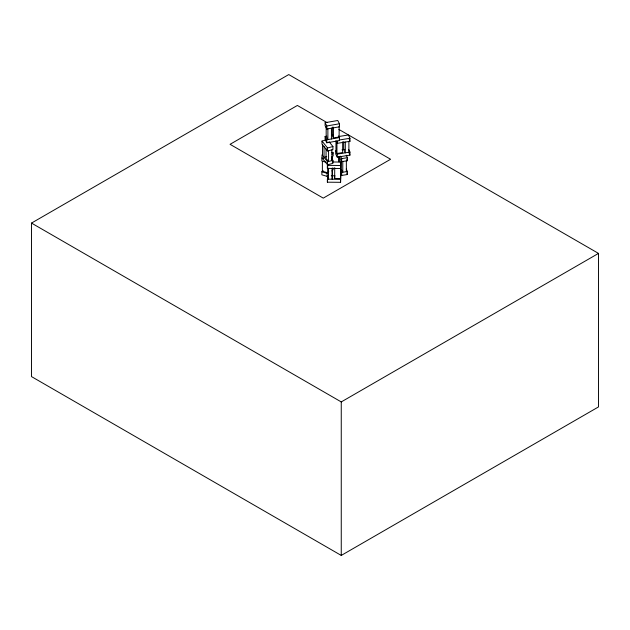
<?xml version="1.0" encoding="UTF-8"?>
<svg xmlns="http://www.w3.org/2000/svg" width="630" height="630" viewBox="0 0 630 630"><rect width="100%" height="100%" fill="white"/><g stroke="black" fill="none" stroke-linecap="round" stroke-linejoin="round"><path stroke-width="0.94" d="M332.207 161.981L340.68 162.06L340.578 168.517L327.395 168.383L327.442 163.643M340.578 182.314L340.68 175.864L340.578 182.314L327.395 182.188L327.498 175.731L327.498 178.762M328.553 177.455L328.506 179.172L328.506 168.399M340.68 162.06L340.602 178.644L334.664 178.589L334.727 176.447M331.955 154.122L333.16 152.767L331.396 152.247M331.955 157.154L333.16 155.791L333.16 152.767M328.356 175.022L327.151 176.376L321.867 174.817L321.867 171.785L323.072 170.431M327.151 176.376L327.151 173.345L328.789 171.502M331.955 170.951L333.16 169.596L333.16 168.076M31.5 223.083L288.745 74.568L598.5 253.402L598.5 406.917L341.255 555.432L31.5 376.598L31.5 223.083L341.255 401.924L598.5 253.402M329.041 141.687L332.931 146.522L332.931 149.554L327.545 150.995L321.993 144.089L321.993 141.057L326.482 139.86M321.993 141.057L327.545 147.971L332.931 146.522M326.718 156.665L324.025 157.39L324.025 146.617M327.545 161.768L332.931 160.327L332.931 163.351L327.545 164.8L321.993 157.894L321.993 154.862L327.545 161.768L327.545 164.8M325.111 122.685L337.751 120.503L339.452 123.787L339.452 126.819L326.812 128.993L325.111 125.709L325.111 122.685L326.812 125.969L326.812 128.993M326.812 125.969L339.452 123.787M338.601 135.946L339.452 137.584L339.452 140.616L326.812 142.797L325.111 139.513L325.111 136.482L326.915 136.174M331.427 135.395L333.238 135.08M332.38 127.087L332.38 135.899L333.443 137.954L339.129 136.97L339.129 126.197M325.111 136.482L326.812 139.765L339.452 137.584M338.389 136.576L348.382 134.985L349.957 138.285L349.957 141.317L337.247 143.341L335.963 140.655L335.963 151.428M339.058 140.025L349.957 138.285M342.027 149.798L344.752 149.357M337.247 154.114L349.957 152.082L349.957 155.114L337.247 157.138L335.664 153.838L335.664 150.806L337.247 154.114L337.247 157.138M340.539 156.153L341.704 158.602L347.429 157.689L347.429 160.721L341.704 161.634L339.365 156.736M340.539 169.958L341.704 172.399L347.429 171.494L347.429 174.518L341.704 175.431L340.539 172.982M340.578 165.485L327.395 165.359L327.395 168.383M331.262 175.77L335.034 175.809M340.578 179.29L327.395 179.156L327.395 182.188M323.631 158.508L321.867 157.988L321.867 161.012L326.269 162.312M321.867 171.785L327.151 173.345M327.025 122.582L297.376 105.454L230.06 144.317L323.261 198.127L390.576 159.264L338.893 129.426M331.821 158.941L332.931 160.327M349.17 139.663L349.957 141.317M348.776 149.609L349.957 152.082M349.17 153.46L349.957 155.114M346.256 155.24L347.429 157.689M346.65 159.091L347.429 160.721M346.256 169.045L347.429 171.494M346.65 172.888L347.429 174.518M348.886 141.482L348.886 152.255M346.358 160.894L346.358 171.659M345.311 142.057L345.311 152.83L343.736 149.523L343.736 141.687M342.783 161.461L342.783 172.234L341.2 168.927L341.2 160.114M342.673 141.813L342.673 152.578L336.948 153.492L336.948 142.719M341.704 158.602L341.704 161.634M341.704 172.399L341.704 175.431M341.255 401.924L341.255 555.432M339.483 156.972L339.483 161.871M338.491 156.87L338.491 161.76M337.247 141.073L337.247 143.341M334.727 167.635L334.664 178.589M333.443 127.181L333.443 137.954M332.317 167.942L332.215 179.203L332.215 168.438M332.168 156.484L332.168 159.421M331.923 149.822L331.923 160.595M331.427 128.197L331.427 138.97M328.561 150.727L328.561 161.501L326.057 158.39L326.057 148.601M327.876 128.811L327.876 139.584L326.175 136.3L326.175 126.504M327.663 163.957L327.663 172.778L322.371 171.21L322.371 161.422M327.545 147.971L327.545 150.995M326.812 139.765L326.812 142.797M322.466 144.672L322.466 155.445"/></g></svg>
